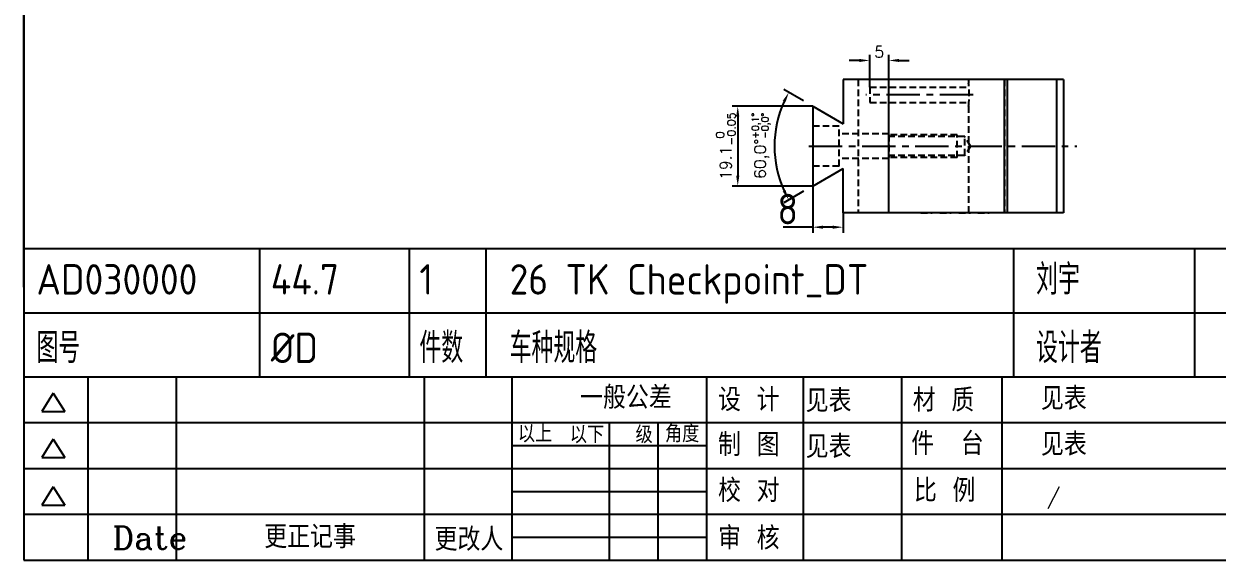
# Model space of a CAD drawing. Extents: x 4959 to 5432, y -424 to -95.
# Drawn here: x 4959 to 5272.9, y -412.2 to -271.2 of the extents above; entities that cross this region are included whole.
import ezdxf

# ---------------------------------------------------------------- set-up
doc = ezdxf.new("R2010")
doc.units = 0
doc.header["$LTSCALE"] = 7
doc.header["$MEASUREMENT"] = 0
doc.linetypes.add('CENTER', pattern=[2, 1.25, -0.25, 0.25, -0.25])
doc.linetypes.add('HIDDEN', pattern=[0.375, 0.25, -0.125])
doc.layers.get('0').update_dxf_attribs({"linetype": 'CONTINUOUS'})
doc.layers.get('DEFPOINTS').update_dxf_attribs({"linetype": 'CONTINUOUS'})
for name, color, linetype in [('02___PRT_ALL_AXES', 7, 'CONTINUOUS'), ('03___PRT_ALL_CURVES', 7, 'CONTINUOUS'), ('CON', 2, 'CONTINUOUS'), ('DEFAULT_2', 8, 'HIDDEN'), ('DIM', 7, 'CONTINUOUS'), ('F', 7, 'CONTINUOUS'), ('TXT', 7, 'CONTINUOUS')]:
    doc.layers.add(name, color=color, linetype=linetype)
doc.styles.add('ACISOTS', font='isocp.shx', dxfattribs={"height": 8, "bigfont": 'gbcbig.shx'})
doc.styles.add('HZ', font='complex.shx', dxfattribs={"height": 1, "bigfont": 'HZFS.SHX'})
doc.styles.get("Standard").update_dxf_attribs({"font": 'txt.shx'})
doc.dimstyles.new('DIMSTYLE_1', dxfattribs={"dimtxt": 3, "dimasz": 2.7, "dimexe": 1.5, "dimexo": 0, "dimgap": 0.75, "dimtad": 1, "dimtxsty": 'STANDARD', "dimblk": '_FILLED', "dimblk1": '_FILLED', "dimblk2": '_FILLED', "dimcen": 0.09, "dimadec": 0, "dimazin": 0, "dimtp": 0.01, "dimtm": 0.01, "dimtfac": 1, "dimtofl": 0, "dimtmove": 0, "dimatfit": 3, "dimldrblk": '_FILLED', "dimfxl": 1, "dimtolj": 1, "dimarcsym": 0})
doc.dimstyles.new('DIMSTYLE_4', dxfattribs={"dimtxt": 3, "dimasz": 2.7, "dimexe": 1.5, "dimexo": 0, "dimgap": 0.75, "dimtad": 1, "dimtxsty": 'STANDARD', "dimblk": '_FILLED', "dimblk1": '_FILLED', "dimblk2": '_FILLED', "dimcen": 0.09, "dimadec": 0, "dimazin": 0, "dimtol": 1, "dimtp": 0.05, "dimtfac": 0.6, "dimtofl": 0, "dimtmove": 0, "dimatfit": 3, "dimldrblk": '_FILLED', "dimfxl": 1, "dimtolj": 1, "dimarcsym": 0})
doc.dimstyles.new('DIMSTYLE_5', dxfattribs={"dimtxt": 3, "dimasz": 2.7, "dimexe": 1.5, "dimexo": 0, "dimtad": 1, "dimdec": 1, "dimtxsty": 'STANDARD', "dimblk": '_FILLED', "dimblk1": '_FILLED', "dimblk2": '_FILLED', "dimcen": 0.09, "dimadec": 0, "dimazin": 0, "dimtol": 1, "dimtp": 0.1, "dimtfac": 0.6, "dimtdec": 1, "dimtofl": 0, "dimtmove": 0, "dimatfit": 3, "dimldrblk": '_FILLED', "dimfxl": 1, "dimtolj": 1, "dimarcsym": 0})

# ---------------------------------------------------------------- blocks, each defined once
blk = doc.blocks.new('_FILLED')
at = {"color": 0, "linetype": 'ByBlock'}
blk.add_solid([(0, 0), (-1, 0.15), (-1, -0.15)], dxfattribs=at)
blk = doc.blocks.new('*D152')
at = {"color": 0, "linetype": 'Continuous', "lineweight": -2, "transparency": 16777216}
for p, q in [((5181.53, -287.88), (5181.53, -279.36)), ((5186.53, -285.88), (5186.53, -279.36)), ((5178.83, -280.86), (5176.13, -280.86)), ((5189.23, -280.86), (5191.93, -280.86))]:
    blk.add_line(p, q, dxfattribs=at)
at = {"layer": 'DEFPOINTS', "color": 0, "linetype": 'Continuous', "transparency": 16777216}
for p in [(5186.53, -280.86), (5181.53, -287.88), (5186.53, -285.88)]:
    blk.add_point(p, dxfattribs=at)
at = {"color": 0, "linetype": 'Continuous', "lineweight": -2, "transparency": 16777216, "xscale": 2.7, "yscale": 2.7, "zscale": 2.7}
blk.add_blockref('_FILLED', (5181.53, -280.86), dxfattribs=at)
at = {"color": 0, "linetype": 'Continuous', "lineweight": -2, "transparency": 16777216, "xscale": 2.7, "yscale": 2.7, "zscale": 2.7, "rotation": 180}
blk.add_blockref('_FILLED', (5186.53, -280.86), dxfattribs=at)
at = {"color": 0, "linetype": 'Continuous', "transparency": 16777216, "insert": (5184.03, -277.11), "char_height": 3, "attachment_point": 2}
blk.add_mtext('\\A1;5', dxfattribs=at)
blk = doc.blocks.new('*D153')
at = {"color": 0, "linetype": 'Continuous', "lineweight": -2, "transparency": 16777216}
for p, q in [((5166.53, -313.88), (5166.53, -326.19)), ((5174.53, -320.88), (5174.53, -326.19)), ((5166.53, -324.69), (5158.73, -324.69)), ((5171.83, -324.69), (5169.23, -324.69))]:
    blk.add_line(p, q, dxfattribs=at)
at = {"layer": 'DEFPOINTS', "color": 0, "linetype": 'Continuous', "transparency": 16777216}
for p in [(5166.53, -313.88), (5174.53, -320.88), (5174.53, -324.69)]:
    blk.add_point(p, dxfattribs=at)
at = {"color": 0, "linetype": 'Continuous', "lineweight": -2, "transparency": 16777216, "xscale": 2.7, "yscale": 2.7, "zscale": 2.7, "rotation": 180}
blk.add_blockref('_FILLED', (5166.53, -324.69), dxfattribs=at)
at = {"color": 0, "linetype": 'Continuous', "lineweight": -2, "transparency": 16777216, "xscale": 2.7, "yscale": 2.7, "zscale": 2.7}
blk.add_blockref('_FILLED', (5174.53, -324.69), dxfattribs=at)
at = {"color": 0, "linetype": 'Continuous', "transparency": 16777216, "insert": (5162.68, -315.94), "char_height": 8, "attachment_point": 3, "style": 'ACISOTS'}
blk.add_mtext('\\A1;8', dxfattribs=at)
blk = doc.blocks.new('*D160')
at = {"color": 0, "linetype": 'Continuous', "lineweight": -2, "transparency": 16777216}
for p, q in [((5164.14, -291.5), (5158.95, -288.5)), ((5164.14, -315.26), (5158.95, -318.26))]:
    blk.add_line(p, q, dxfattribs=at)
blk.add_arc((5184.72, -303.38), 28.26, 155.4768, 204.5232, dxfattribs=at)
at = {"layer": 'DEFPOINTS', "color": 0, "linetype": 'Continuous', "transparency": 16777216}
for p in [(5164.14, -291.5), (5166.53, -292.88), (5156.89, -308.29), (5166.53, -313.88), (5164.14, -315.26)]:
    blk.add_point(p, dxfattribs=at)
at = {"color": 0, "linetype": 'Continuous', "lineweight": -2, "transparency": 16777216, "xscale": 2.7, "yscale": 2.7, "zscale": 2.7}
for p, rotation in [((5160.25, -289.25), 62.73841307718109), ((5160.25, -317.51), 297.2615869210133)]:
    blk.add_blockref('_FILLED', p, dxfattribs=dict(at, rotation=rotation))
at = {"color": 0, "linetype": 'Continuous', "transparency": 16777216, "insert": (5150.54, -303.33), "char_height": 3, "attachment_point": 2, "rotation": 89.9189}
blk.add_mtext('\\A1;60,0°{\\H1.8;\\S+0,1°^ -0,0°;}', dxfattribs=at)
blk = doc.blocks.new('*D161')
at = {"color": 0, "linetype": 'Continuous', "lineweight": -2, "transparency": 16777216}
for p, q in [((5166.53, -292.88), (5145.32, -292.88)), ((5146.82, -295.58), (5146.82, -311.18)), ((5166.53, -313.88), (5145.32, -313.88))]:
    blk.add_line(p, q, dxfattribs=at)
at = {"layer": 'DEFPOINTS', "color": 0, "linetype": 'Continuous', "transparency": 16777216}
for p in [(5166.53, -292.88), (5146.82, -313.88), (5166.53, -313.88)]:
    blk.add_point(p, dxfattribs=at)
at = {"color": 0, "linetype": 'Continuous', "lineweight": -2, "transparency": 16777216, "xscale": 2.7, "yscale": 2.7, "zscale": 2.7}
for p, rotation in [((5146.82, -292.88), 90), ((5146.82, -313.88), 270)]:
    blk.add_blockref('_FILLED', p, dxfattribs=dict(at, rotation=rotation))
at = {"color": 0, "linetype": 'Continuous', "transparency": 16777216, "insert": (5141.1, -303.38), "char_height": 3, "attachment_point": 2, "rotation": 90}
blk.add_mtext('\\A1;{\\A1;19.1{}{\\H0.71x;\\C2;\\S 0^ -0.05;}}', dxfattribs=at)

msp = doc.modelspace()

# ---------------------------------------------------------------- linework, layer by layer
at = {"color": 7, "linetype": 'Continuous'}
for p, q in [((5232.533, -285.882), (5174.533, -285.882)), ((5174.533, -285.882), (5174.533, -297.501)), ((5186.533, -320.882), (5186.533, -285.882)), ((5216.861, -285.882), (5216.861, -320.882)), ((5217.714, -285.882), (5217.714, -320.882)), ((5230.681, -285.882), (5230.681, -320.882)), ((5232.533, -285.882), (5232.533, -320.882)), ((5166.533, -292.882), (5174.533, -297.501)), ((5166.533, -292.882), (5166.533, -313.882)), ((5166.533, -313.882), (5174.533, -309.263)), ((5174.533, -320.882), (5174.533, -309.263)), ((5232.533, -320.882), (5174.533, -320.882))]:
    msp.add_line(p, q, dxfattribs=at)
at = {"layer": '02___PRT_ALL_AXES', "color": 8, "linetype": 'HIDDEN'}
for p, q in [((5181.533, -287.882), (5207.533, -287.882)), ((5181.533, -287.882), (5181.533, -291.882)), ((5181.533, -291.882), (5207.533, -291.882)), ((5173.533, -298.132), (5166.533, -298.132)), ((5166.533, -298.132), (5166.533, -308.632)), ((5173.533, -308.632), (5173.533, -298.132)), ((5186.533, -300.132), (5173.533, -300.132)), ((5186.533, -306.632), (5186.533, -300.132)), ((5206.533, -300.882), (5186.533, -300.882)), ((5208.035, -303.382), (5206.533, -300.882)), ((5206.533, -305.882), (5206.533, -300.882)), ((5208.035, -303.382), (5206.533, -305.882)), ((5186.533, -306.632), (5173.533, -306.632)), ((5206.533, -305.882), (5186.533, -305.882)), ((5173.533, -308.632), (5166.533, -308.632))]:
    msp.add_line(p, q, dxfattribs=at)
at = {"layer": '02___PRT_ALL_AXES', "color": 2, "linetype": 'CENTER'}
for p, q in [((5208.714, -289.882), (5180.533, -289.882)), ((5165.533, -303.382), (5236.048, -303.382))]:
    msp.add_line(p, q, dxfattribs=at)
at = {"layer": '02___PRT_ALL_AXES', "color": 8, "linetype": 'HIDDEN'}
msp.add_arc((5182.713, -289.882), 25.001, 353.10819, 6.89181, dxfattribs=at)
at = {"layer": '03___PRT_ALL_CURVES', "color": 8, "linetype": 'HIDDEN'}
for p, q in [((5194.99, -320.882), (5198, -320.882)), ((5199.99, -320.882), (5203, -320.882)), ((5204.99, -320.882), (5208.038, -320.882)), ((5209.99, -320.882), (5213, -320.882))]:
    msp.add_line(p, q, dxfattribs=at)
at = {"layer": 'CON', "color": 2}
for p, q in [((4959.017, -412.219), (5138.671, -412.219)), ((4959.017, -412.219), (5192.941, -412.219)), ((5138.671, -412.219), (5431.753, -412.219))]:
    msp.add_line(p, q, dxfattribs=at)
for points in [[(4959.017, -95.02), (4959.017, -412.219)], [(4959.017, -340.477), (4959.017, -95.02)]]:
    msp.add_lwpolyline(points, dxfattribs=at)
at = {"layer": 'DEFAULT_2', "color": 8, "linetype": 'HIDDEN'}
for p, q in [((5178.533, -285.882), (5178.533, -320.882)), ((5207.533, -285.882), (5207.533, -286.882)), ((5216.96, -285.882), (5216.96, -320.882)), ((5207.533, -292.882), (5207.533, -320.882)), ((5204.533, -300.382), (5186.533, -300.382)), ((5186.533, -300.382), (5186.533, -306.382)), ((5204.533, -306.382), (5204.533, -300.382)), ((5204.533, -306.382), (5186.533, -306.382))]:
    msp.add_line(p, q, dxfattribs=at)
at = {"layer": 'DIM'}
for p, q in [((4959.017, -330.257), (5354.361, -330.257)), ((5354.361, -347.3), (4959.017, -347.3)), ((4959.017, -364.031), (5089.497, -364.031)), ((4975.953, -412.219), (4975.953, -364.031)), ((4999.138, -412.219), (4999.138, -364.031)), ((5064.415, -412.219), (5064.415, -364.031)), ((5087.471, -412.219), (5087.471, -364.031)), ((5089.497, -364.031), (5431.753, -364.031)), ((5138.671, -412.219), (5138.671, -364.031)), ((5164.14, -412.219), (5164.14, -364.031)), ((5189.993, -412.219), (5189.993, -364.031)), ((5216.338, -412.219), (5216.338, -364.031)), ((4966.761, -368.29), (4963.737, -373.172)), ((4966.761, -368.29), (4969.785, -373.172)), ((4963.737, -373.172), (4969.785, -373.172)), ((4959.017, -376.078), (5431.753, -376.078)), ((5113.071, -412.219), (5113.071, -376.078)), ((5125.871, -412.219), (5125.871, -376.078)), ((4966.761, -380.379), (4963.737, -385.261)), ((4966.761, -380.379), (4969.785, -385.261)), ((5087.471, -382.102), (5138.671, -382.102)), ((4963.737, -385.261), (4969.785, -385.261)), ((4959.017, -388.125), (5431.753, -388.125)), ((4966.761, -392.932), (4963.737, -397.815)), ((4966.761, -392.932), (4969.785, -397.815)), ((5087.471, -394.149), (5138.671, -394.149)), ((4963.737, -397.815), (4969.785, -397.815)), ((4959.017, -400.172), (5431.753, -400.172)), ((5087.471, -406.196), (5138.671, -406.196))]:
    msp.add_line(p, q, dxfattribs=at)
at = {"layer": 'F'}
for p, q in [((4959.017, -137.725), (4959.017, -340.477)), ((4959.017, -364.031), (5170.308, -364.031))]:
    msp.add_line(p, q, dxfattribs=at)
at = {"layer": 'TXT'}
for p, q in [((5021.036, -330.257), (5021.036, -364.031)), ((5060.366, -330.257), (5060.366, -364.031)), ((5080.566, -330.257), (5080.566, -364.031)), ((5219.402, -330.257), (5219.402, -364.031)), ((5266.992, -330.257), (5266.992, -364.031))]:
    msp.add_line(p, q, dxfattribs=at)

# ---------------------------------------------------------------- texts
at = {"style": 'HZ'}
for p in [(5164.689, -373.324), (5164.689, -385.398)]:
    msp.add_text('见表', height=6.0235, dxfattribs=at).set_placement(p)
for p in [(5226.582, -372.729), (5226.582, -372.729), (5226.582, -384.776)]:
    msp.add_attdef('见表', p, '1', height=6.023, dxfattribs=at)
at = {"layer": 'DIM'}
for s, height, style, p in [('件数', 8, 'ACISOTS', (5063.067, -360.409)), ('车种规格', 8, 'ACISOTS', (5086.804, -360.409)), ('设计者', 8, 'ACISOTS', (5225.287, -360.409)), ('图号', 8, 'ACISOTS', (4962.325, -360.409)), ('%%CD', 8, 'ACISOTS', (5023.973, -360.409)), ('一般公差', 6.0235, 'HZ', (5105.351, -372.484)), ('设 计', 6.0235, 'HZ', (5141.638, -373.072)), ('材 质', 6.0235, 'HZ', (5192.866, -373.162)), ('以上', 4.5176, 'HZ', (5088.977, -381.246)), ('级', 4.518, 'HZ', (5119.929, -381.473)), ('角度', 4.5176, 'HZ', (5127.668, -381.246)), ('以下', 4.5176, 'HZ', (5102.633, -381.473)), ('制 图', 6.0235, 'HZ', (5141.638, -384.891)), ('件', 6.023, 'HZ', (5192.466, -384.599)), ('台', 6.023, 'HZ', (5205.509, -384.599)), ('校 对', 6.0235, 'HZ', (5141.638, -396.938)), ('比 例', 6.0235, 'HZ', (5193.177, -396.919)), ('Date', 6.0235, 'HZ', (4982.343, -409.372)), ('更正记事', 6.0235, 'HZ', (5022.264, -409.092)), ('更改人', 6.0235, 'HZ', (5067.064, -409.762)), ('审 核', 6.0235, 'HZ', (5141.638, -409.44))]:
    msp.add_text(s, height=height, dxfattribs=dict(at, style=style)).set_placement(p)
at = {"layer": 'DIM', "style": 'HZ'}
msp.add_attdef('/', (5228.061, -397.491), '1:1', height=3.84, dxfattribs=at)
at = {"layer": 'TXT', "style": 'ACISOTS'}
for s, p in [('AD030000', (4962.325, -342.409)), ('44.7', (5023.973, -342.409)), ('1', (5063.067, -342.409)), ('26 TK Checkpoint_DT', (5086.804, -342.409)), ('刘宇', (5225.287, -342.409))]:
    msp.add_text(s, height=8, dxfattribs=at).set_placement(p)

# ---------------------------------------------------------------- dimensions: what is measured, and where the dimension line sits
at = {"color": 2, "linetype": 'Continuous'}
dim = msp.add_linear_dim(base=(5186.533, -280.863), p1=(5181.533, -287.882), p2=(5186.533, -285.882), dimstyle='DIMSTYLE_1', dxfattribs=at)
dim.commit()
dim.dimension.update_dxf_attribs({"geometry": '*D152', "text_midpoint": (5184.033, -280.863), "dimtype": 160})
dim = msp.add_angular_dim_2l(base=(5156.892, -308.289), line1=((5164.143, -291.502), (5166.533, -292.882)), line2=((5166.533, -313.882), (5164.143, -315.262)), dimstyle='DIMSTYLE_5', override={"dimadec": 1, "dimtdec": 2}, dxfattribs=at)
dim.commit()
dim.dimension.update_dxf_attribs({"geometry": '*D160', "text_midpoint": (5156.463, -303.342), "dimtype": 162})
dim = msp.add_linear_dim(base=(5146.817, -313.882), p1=(5166.533, -292.882), p2=(5166.533, -313.882), angle=270, text='{\\A1;19.1{}{\\H0.71x;\\C2;\\S 0^ -0.05;}}', dimstyle='DIMSTYLE_4', override={"dimgap": 0.75, "dimtad": 1, "dimdec": 2, "dimlfac": 1, "dimpost": '<>', "dimse1": 0, "dimse2": 0, "dimsd1": 0, "dimsd2": 0, "dimtol": 0, "dimlim": 0, "dimtp": 0, "dimtm": 0.05, "dimtdec": 2, "dimtofl": 0}, dxfattribs=at)
dim.commit()
dim.dimension.update_dxf_attribs({"geometry": '*D161', "text_midpoint": (5146.817, -303.382), "dimtype": 160})
dim = msp.add_linear_dim(base=(5174.533, -324.694), p1=(5166.533, -313.882), p2=(5174.533, -320.882), dimstyle='DIMSTYLE_1', override={"dimtxsty": 'ACISOTS'}, dxfattribs=at)
dim.commit()
dim.dimension.update_dxf_attribs({"geometry": '*D153', "text_midpoint": (5161.083, -324.694), "dimtype": 160})

doc.saveas('drawing.dxf')
